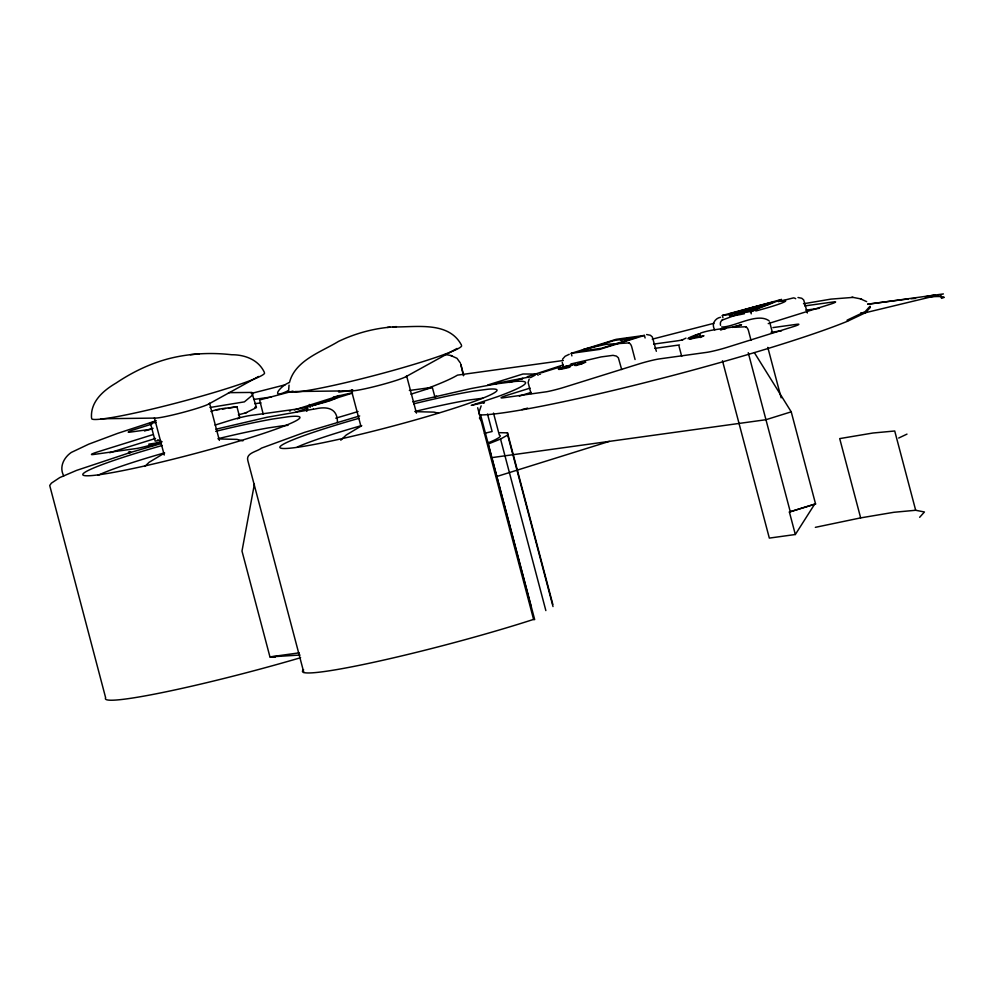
<?xml version="1.0" encoding="UTF-8"?>
<svg xmlns="http://www.w3.org/2000/svg" width="994" height="994" viewBox="0 0 994 994"><rect width="100%" height="100%" fill="white"/><g stroke="black" fill="none" stroke-linecap="round" stroke-linejoin="round"><path stroke-width="1.49" d="M129.58 452.891L129.618 451.587L128.475 452.506L131.109 452.394M91.535 418.101C90.193 401.8 103.301 390.518 116.087 383.05C132.003 372.365 149.51 363.829 168.073 358.859C188.748 353.454 210.467 352.298 231.677 354.746C244.835 354.659 258.353 359.691 264.292 372.191M288.608 390.828L289.043 385.125M237.541 418.847L239.74 417.368L236.945 406.708L228.483 408.074M239.74 417.368L238.945 417.331M254.377 484.202L241.989 551.074L269.946 656.897L300.026 655.046M306.798 411.33L307.867 408.112L296.013 411.963M289.49 382.454C295.131 360.375 321.012 352.087 338.544 341.389C354.721 333.686 372.241 328.778 390.095 327.163M160.68 440.454L155.163 441.087L150.429 423.158L153.498 421.903M434.701 396.233L432.315 387.349L409.366 390.493M481.158 405.887L479.294 411.317A11.071 10.462 62.9 0 0 479.53 414.746L480.611 414.958A206.23 15.109 -14.8 0 0 652.723 380.677A206.23 15.109 -14.8 0 0 847.534 321.236L865.588 312.675L943.393 293.926L867.625 304.288M562.505 359.219L565.089 356.299L569.227 354.286M722.476 360.76L769.331 538.102L795.337 534.511L814.67 504.12L815.577 503.995L791.224 411.827L754.359 352.634M529.181 379.049L528.125 382.516L531.02 393.636M860.978 313.11L865.588 312.675L870.384 307.345L869.999 306.264L865.202 311.582L847.161 320.143L847.534 321.236M919.649 517.302L924.457 511.985L915.673 510.27L893.917 512.283L860.655 517.886L815.353 527.342M144.801 466.422L149.199 462.235L164.669 452.978M340.78 440.205L346.272 434.974L361.741 425.705M530.498 377.608L535.232 375.098M236.932 406.757C228.384 408.348 219.425 407.987 210.902 411.516M483.506 403.229L484.451 402.495L471.231 405.341M432.34 387.399L410.957 394.171M521.751 379.161L522.807 378.379L509.301 382.442M130.463 452.469L76.513 470.411L59.777 477.58L51.402 483.146L49.712 485.482L105.662 697.85A147.646 10.81 -14.8 0 0 300.623 657.705M487.93 444.107L500.541 439.05L507.685 435.024L507.499 432.85L499.982 432.688M208.877 403.924L258.626 376.477M405.962 376.651L457.054 348.472M720.575 317.26C714.761 318.304 711.182 324.628 714.798 329.859M682.182 339.948L685.984 338.134M898.7 438.031L906.988 434.117M328.592 401.303L336.655 398.047M359.691 415.939L304.586 432.353L261.41 448.157C257.26 451.698 245.344 452.866 247.904 460.856L303.829 672.503M729.136 313.942L750.582 310.973L773.904 301.841L729.136 313.942L729.472 315.247M781.744 300.784L781.396 299.492L750.644 311.544L722.365 315.458L722.961 317.745M750.805 311.83L754.918 310.227M721.843 320.242L739.722 313.545M742.655 312.476L769.331 304.015M130.351 452.494L161.003 443.635M472.237 405.154L497.808 396.581A141.819 10.387 -14.8 0 0 514.805 381.46L508.978 382.243M480.611 414.958L534.685 619.597L532.921 619.61A147.646 10.81 -14.8 0 1 374.688 662.079A147.646 10.81 -14.8 0 1 303.58 669.645M288.26 390.654C268.517 400.52 280.78 385.548 289.055 382.702M156.257 420.723L117.652 433.372L88.665 444.194L71.27 452.456C63.728 457.638 58.981 467.192 63.753 475.902M527.317 376.689L563.051 364.984M541.581 372.738L560.007 366.985M732.243 327.424L741.549 324.74C728.403 329.014 714.077 328.505 700.782 332.99A5.144 2.647 72.7 0 0 699.938 334.556M157.537 440.044L158.232 439.82M245.021 413.156L255.856 407.888A17.904 1.317 -14.8 0 0 254.862 407.254M434.515 397.153L436.652 396.271L435.956 396.271M731.882 315.023L729.571 315.744L733.87 315.707A29.012 2.125 -14.8 0 0 744.531 313.669M151.945 424.053L132.078 430.29A15.009 1.093 -14.8 0 0 130.45 432.092L151.858 429.135M144.478 431.011L153.064 428.327M152.964 434.626L98.244 451.711A15.009 1.093 -14.8 0 0 93.697 454.469L137.073 448.418A15.009 1.093 -14.8 0 0 154.666 443.92L162.034 441.622M109.725 452.742L155.573 438.429M215.064 425.072L229.8 420.474A15.009 1.093 -14.8 0 1 249.817 415.579L297.057 409.043A15.009 1.093 -14.8 0 0 317.074 404.136M352.559 393.065L312.029 405.726L327.212 401.675M571.91 355.902L571.227 353.342L616.131 339.327L644.41 335.413L645.094 337.972M644.41 335.413L599.519 349.428L571.227 353.342M530.038 388.12L507.897 395.028A15.009 1.093 -14.8 0 0 503.362 397.786L546.737 391.735A15.009 1.093 -14.8 0 0 564.331 387.238L639.453 363.792A15.009 1.093 -14.8 0 1 659.482 358.896L706.722 352.361A15.009 1.093 -14.8 0 0 726.738 347.453L794.976 326.131A15.009 1.093 -14.8 0 0 796.604 324.33L772.934 327.598M519.365 396.072L531.169 392.382M768.238 323.609L828.81 304.711A15.009 1.093 -14.8 0 0 833.357 301.952L804.718 305.916M496.888 476.474L609.359 441.373M791.224 411.827L765.952 419.716L491.893 457.625M795.337 534.511L789.385 512.009L814.67 504.12M789.385 512.009L815.577 503.995M246.674 412.634L238.374 414.809M292.994 391.089L259.62 399.961L263.236 414.249M734.752 313.669L738.915 312.116L737.076 312.613M151.473 445.859L155.847 444.591M622.89 339.364L620.467 340.047L626.282 339.24M735.436 313.582L769.667 304.002M652.226 339.178L713.854 323.323M722.365 315.458L781.396 299.492M294.386 409.938L339.675 395.624L338.668 395.637M521.962 409.603L527.64 408.124M251.283 393.45L285.079 384.827M778.339 301.654L793.398 297.914A5.144 4.386 82.1 0 1 795.697 298.709M570.829 363.99L601.035 356.933L613.025 355.343L616.429 356.101L618.367 357.815L621.672 369.544M721.594 327.026C734.33 327.25 757.465 312.116 769.12 320.851M496.23 383.883L510.208 382.106M215.897 429.222L266.988 417.269L314.067 409.068L313.284 409.217M412.858 401.887L470.858 388.592L496.702 383.796M484.438 433.334L492.117 431.508L487.52 414.1M161.351 442.616L149.349 445.287L148.839 444.107L161.525 442.342M633.116 338.122L629.662 338.432M925.041 296.796L935.217 294.858M529.516 376.962L487.768 384.989L522.981 374.005L537.555 374.055M290.521 410.808L289.428 410.994M803.5 303.754L830.972 299.119L853.038 297.392M583.254 350.422A5.144 2.647 72.7 0 1 584.025 349.155L606.005 344.346L629.09 342.905M734.156 327.299L745.86 326.753M867.687 304.139L908.243 298.958M216.369 409.988L219.401 409.516M222.432 409.031L225.452 408.559M805.848 310.178L819.404 308.302M253.855 399.426L267.572 397.525A15.009 1.093 -14.8 0 0 268.691 397.351M653.617 344.11L677.237 340.843A15.009 1.093 -14.8 0 0 682.754 339.799M563.337 360.487L457.451 375.136A206.23 15.109 -14.8 0 1 426.476 388.766M254.874 403.701L261.024 402.856M352.957 390.133L340.743 391.822A15.009 1.093 -14.8 0 1 339.414 391.176M654.748 348.372L678.355 345.104A15.009 1.093 -14.8 0 0 679.474 344.93M771.108 332.282L781.458 330.84M155.946 422.525L150.516 423.208M269.946 656.897L299.182 652.847M482.674 398.246L469.429 399.948A103.761 7.604 -14.8 0 0 414.809 411.504M392.965 326.927C415.629 327.436 448.406 320.751 461.378 344.93M199.322 353.876L190.276 354.684M860.966 313.098L865.588 312.675M387.349 327.424L396.407 326.616M911.038 298.709L915.586 298.424M272.232 657.258L275.263 657.109M315.135 408.956C326.877 406.173 337.786 408.074 337.401 422.624M228.521 392.667L251.793 392.431L256.415 407.378M294.945 391.537L352.696 390.804M100.916 418.772L155.623 418.076A28.528 2.087 -14.8 0 0 186.623 411.417A28.528 2.087 -14.8 0 0 209.548 403.179L219.376 440.392M415.616 411.665L433.993 412.112L438.478 413.218M218.543 438.938L236.92 439.385L242.909 440.864M797.996 297.492L801.785 298.275L803.711 299.977L807.352 312.973M646.634 334.518L650.424 335.289L652.362 337.003L656.338 351.28M210.007 407.49L244.4 401.862L252.488 395.103L252.725 393.413M860.406 298.834L866.656 301.629M450.754 355.517L456.991 358.312L460.334 362.947M851.945 297.181L861.549 299.045M445.113 354.423L451.885 355.728M479.419 418.002L481.059 420.537M940.672 295.081L941.529 298.349L944.3 297.343A183.84 13.469 -14.8 0 0 930.893 296.846M915.673 510.27L894.724 430.998L872.968 433.011L839.706 438.602L860.655 517.886M769.679 322.168L772.549 333.052M767.803 347.378L781.135 397.836M750.582 310.973L751.24 313.831M751.042 340.383L748.532 330.865A5.156 2.659 72.7 0 0 747.426 328.281A5.144 2.647 72.7 0 0 745.637 326.79M748.246 352.684L790.305 511.885M679.026 346.26L681.698 356.374M635.067 359.53L631.774 347.018A5.156 2.659 72.7 0 0 630.668 344.446A5.144 2.647 72.7 0 0 628.879 342.942M562.256 362.412L563.362 366.575M507.499 432.85L552.826 604.389M507.685 435.024L553.012 606.564M500.541 439.05L545.855 610.589M493.496 413.069L499.323 435.099A103.761 7.604 -14.8 0 1 487.868 442.964M487.619 441.995L490.775 453.935M492.353 459.899L530.97 606.079M477.679 407.739L533.592 619.386M463.726 375.409L460.719 364.028L463.452 375.72M416.449 413.119L406.621 375.918A28.528 2.087 -14.8 0 1 376.502 386.057A28.528 2.087 -14.8 0 1 352.149 389.834M351.478 390.567L360.921 426.277M309.382 404.459L310.178 407.453M154.405 417.84L164.234 455.041M161.997 445.548A112.297 8.225 -14.8 0 0 88.864 475.753A112.297 8.225 -14.8 0 0 233.652 442.74A112.297 8.225 -14.8 0 0 288.508 416.697L272.642 419.033A112.297 8.225 -14.8 0 0 215.686 431.346M97.996 475.356A103.761 7.604 -14.8 0 1 164.134 452.953M217.959 438.714A103.761 7.604 -14.8 0 1 268.268 427.905L282.93 425.755A103.761 7.604 -14.8 0 1 288.012 425.37M264.466 372.837A89.398 6.548 -14.8 0 1 181.417 401.688A89.398 6.548 -14.8 0 1 91.709 418.747M297.293 447.039A103.761 7.604 -14.8 0 1 361.394 425.631M358.909 418.325A112.297 8.225 -14.8 0 0 285.241 448.505A112.297 8.225 -14.8 0 0 426.488 416.722A112.297 8.225 -14.8 0 0 488.489 389.163L474.15 391.015A112.297 8.225 -14.8 0 0 413.653 403.85M461.539 345.577A89.398 6.548 -14.8 0 1 378.49 374.415A89.398 6.548 -14.8 0 1 288.782 391.474M358.064 411.516A206.23 15.109 -14.8 0 1 335.786 418.176M333.251 397.14A206.23 15.109 -14.8 0 1 352.211 392.792M537.94 375.272A15.009 1.093 -14.8 0 1 538.239 375.049M539.556 374.415A15.009 1.093 -14.8 0 1 540.55 374.03M271.474 396.817A15.009 1.093 -14.8 0 1 269.995 397.115M781.346 300.884A29.012 2.125 -14.8 0 1 781.706 303.083A29.012 2.125 -14.8 0 1 755.763 310.973M738.306 311.768A29.012 2.125 -14.8 0 1 762.386 304.872M763.814 304.524A29.012 2.125 -14.8 0 1 769.381 303.207M720.563 325.324A5.156 4.398 82.1 0 1 720.501 322.478A5.144 4.386 82.1 0 1 722.203 320.13M700.174 337.562A5.156 2.659 72.7 0 1 699.863 335.5M626.618 338.457A29.012 2.125 -14.8 0 1 629.997 337.91M263.348 414.038A17.904 1.317 -14.8 0 1 263.522 413.902M558.429 368.911L565.201 367.01L558.429 368.911M695.651 335.86L688.072 338.817A36.256 2.659 -14.8 0 1 697.378 334.406L699.9 333.736L695.141 335.512L698.198 334.655L695.651 335.86M569.748 366.861L569.003 367.445A14.512 1.069 -14.8 0 1 558.703 369.408L570.494 366.277L569.748 366.861M721.259 329.312L720.501 329.896L725.943 328.442L721.259 329.312M578.893 363.655L578.259 363.966L585.789 362.214L578.893 363.655M574.408 364.028L571.562 364.599L575.215 363.667L574.408 364.028M701.615 336.78L689.612 339.116L696.222 336.854L703.963 335.786L701.615 336.78M571.997 365.158L568.667 366.202L571.997 365.158M564.629 366.6L561.809 367.519L569.972 365.357L564.629 366.6M577.191 364.363L574.122 365.32L576.259 365.519L582.409 363.605L577.191 364.363M614.267 340.47L579.44 351.329L601.382 348.298L636.21 337.426L614.267 340.47M62.908 476.387L62.908 476.387"/></g></svg>
